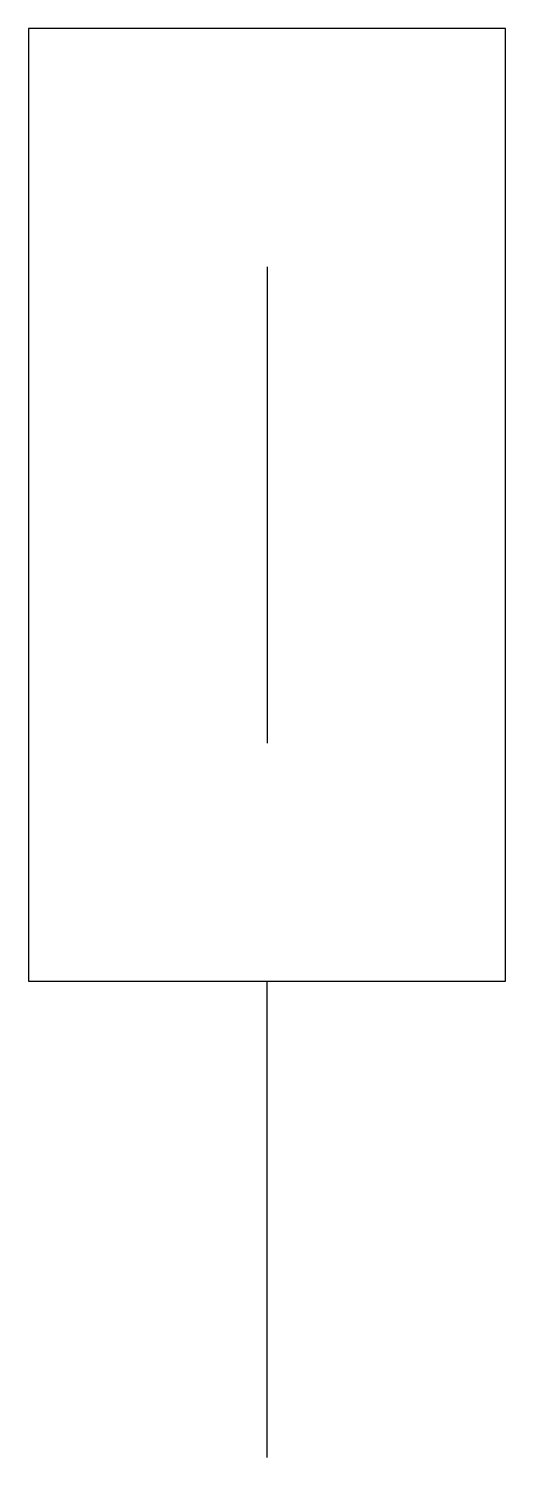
# Model space of a CAD drawing. Extents: x -0.031 to 0.031, y 0 to 0.188.
import ezdxf

# ---------------------------------------------------------------- set-up
doc = ezdxf.new("R2010")
doc.units = 0
doc.header["$LTSCALE"] = 25
doc.header["$MEASUREMENT"] = 0
doc.layers.get('0').update_dxf_attribs({"linetype": 'CONTINUOUS'})

msp = doc.modelspace()

# ---------------------------------------------------------------- linework, layer by layer
for p, q in [((-0.03125, 0.1875), (-0.03125, 0.0625)), ((0.03125, 0.1875), (-0.03125, 0.1875)), ((0.03125, 0.0625), (0.03125, 0.1875)), ((-0.03125, 0.0625), (0.03125, 0.0625)), ((0, 0), (0, 0.0625))]:
    msp.add_line(p, q)
at = {"color": 7}
msp.add_line((0, 0.15625), (0, 0.09375), dxfattribs=at)

doc.saveas('drawing.dxf')
